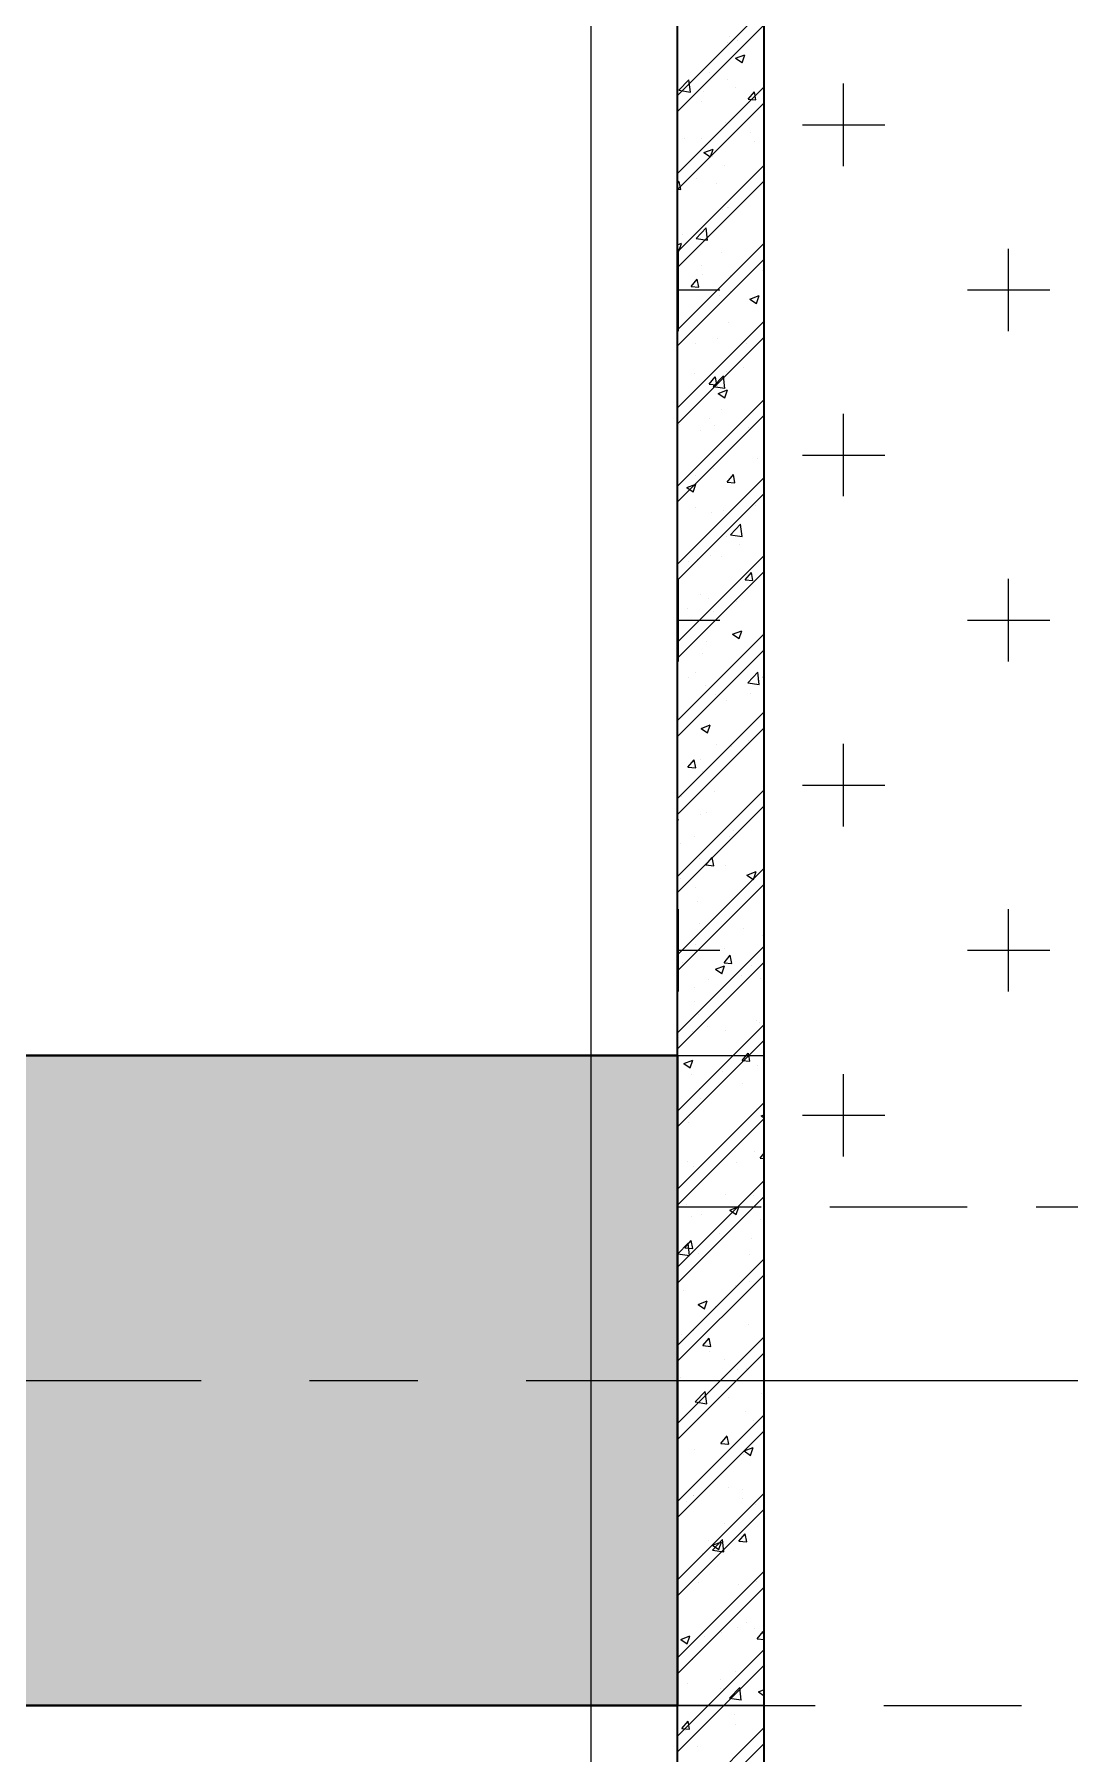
# Model space of a CAD drawing. Header units: millimetres. Extents: x 115500 to 206800, y -6300 to 53700.
# Drawn here: x 130815 to 133205, y 18339 to 22307 of the extents above; entities that cross this region are included whole.
import ezdxf

# ---------------------------------------------------------------- set-up
doc = ezdxf.new("R2010")
doc.units = ezdxf.units.MM
for name, pattern in [('HIDDEN2', [4.7625, 3.175, -1.5875]), ('HT_5F_Col$0$HIDDEN2', [4.7625, 3.175, -1.5875]), ('HT_Grid$0$CENTER2', [1.125, 0.75, -0.125, 0.125, -0.125])]:
    doc.linetypes.add(name, pattern=pattern)
doc.layers.get('0').update_dxf_attribs({"lineweight": 20})
for name, color, linetype, lineweight in [('HT_5F_Col$0$NDC_S-COLUMN', 4, 'Continuous', 40), ('HT_5F_Col$0$NDC_S_HATCH COLUMN AND WALL', 251, 'Continuous', 13), ('HT_5F_Col$0$NDC_S_HIDDEN', 8, 'HT_5F_Col$0$HIDDEN2', 13), ('HT_Grid$0$NDC_S_AXIS', 5, 'HT_Grid$0$CENTER2', 13), ('NDC_S_BEAM', 3, 'HIDDEN2', 20), ('NDC_S_HATCH MATERIAL', 8, 'Continuous', 13), ('NDC_S_SLAB', 2, 'Continuous', 20), ('NDC_S_WALL', 6, 'Continuous', 35)]:
    doc.layers.add(name, color=color, linetype=linetype, lineweight=lineweight)

# ---------------------------------------------------------------- blocks, each defined once
blk = doc.blocks.new('HT_5F_Col$0$cot')
at = {"layer": 'HT_5F_Col$0$NDC_S_HATCH COLUMN AND WALL', "ltscale": 0.005}
h = blk.add_hatch(color=256, dxfattribs=at)
h.dxf.hatch_style = 1
h.paths.add_polyline_path([(-0.5, 0.5), (0.5, 0.5), (0.5, -0.5), (-0.5, -0.5)])
at = {"layer": 'HT_5F_Col$0$NDC_S-COLUMN', "ltscale": 0.005}
blk.add_lwpolyline([(-0.5, 0.5), (0.5, 0.5), (0.5, -0.5), (-0.5, -0.5)], close=True, dxfattribs=at)

msp = doc.modelspace()

# ---------------------------------------------------------------- linework, layer by layer
at = {"layer": 'HT_5F_Col$0$NDC_S_HIDDEN', "ltscale": 100}
for p, q in [((132300, 19950), (132500, 19950)), ((132300, 18450), (132300, 19950)), ((132500, 19950), (132500, 18450)), ((132500, 18450), (132300, 18450))]:
    msp.add_line(p, q, dxfattribs=at)
at = {"layer": 'HT_Grid$0$NDC_S_AXIS', "ltscale": 2000}
msp.add_line((120700, 19200), (201600, 19200), dxfattribs=at)
at = {"layer": 'NDC_S_BEAM', "ltscale": 100}
for p, q in [((135350, 19600), (132300, 19600)), ((132300, 18450), (135350, 18450))]:
    msp.add_line(p, q, dxfattribs=at)
at = {"layer": 'NDC_S_HATCH MATERIAL', "linetype": 'Continuous', "ltscale": 100}
for p, q in [((132300, 22166), (132500, 22366)), ((132300, 22129.2), (132500, 22329.2)), ((132418.6, 22303), (132418.6, 22303)), ((132415.7, 22288.1), (132415.7, 22288.1)), ((132438, 22292.8), (132438, 22292.8)), ((132433.8, 22251.8), (132454.8, 22259.8)), ((132433.8, 22251.8), (132448.7, 22241.7)), ((132448.7, 22241.6), (132454.8, 22259.7)), ((132300, 21985.7), (132500, 22185.7)), ((132302.7, 22177.9), (132326, 22202.2)), ((132329.4, 22173.7), (132326, 22202.2)), ((132374.6, 22219.4), (132374.6, 22219.4)), ((132415, 22203.2), (132415, 22203.2)), ((132434.2, 22184.4), (132434.2, 22184.4)), ((132683.2, 22002.8), (132683.2, 22193.2)), ((132300, 21948.9), (132500, 22148.9)), ((132302.7, 22177.9), (132329.3, 22173.8)), ((132355.3, 22153.1), (132355.3, 22153.1)), ((132359.1, 22174.5), (132359.1, 22174.5)), ((132462.8, 22157.4), (132477.2, 22174.7)), ((132462.8, 22157.4), (132480.7, 22155.9)), ((132480.7, 22155.8), (132477.3, 22174.6)), ((132411.3, 22103.3), (132411.3, 22103.3)), ((132316.2, 22066.1), (132316.2, 22066.1)), ((132355.2, 22066), (132355.2, 22066)), ((132468.9, 22081), (132468.9, 22081)), ((132588, 22098), (132778.5, 22098)), ((132360.8, 22034.2), (132381.8, 22042.3)), ((132360.8, 22034.2), (132375.7, 22024.2)), ((132375.7, 22024.1), (132381.8, 22042.2)), ((132379.4, 22025.8), (132379.4, 22025.8)), ((132476.3, 22059.4), (132476.3, 22059.4)), ((132300, 21805.4), (132500, 22005.4)), ((132407.7, 22003.4), (132407.7, 22003.4)), ((132300, 21768.6), (132500, 21968.6)), ((132300, 21963.4), (132303.7, 21967.8)), ((132300, 21949.6), (132307.2, 21949)), ((132307.2, 21948.9), (132303.7, 21967.7)), ((132342.9, 21974.1), (132342.9, 21974.1)), ((132389.9, 21962.7), (132389.9, 21962.7)), ((132414.8, 21908.2), (132414.8, 21908.2)), ((132416.7, 21906.9), (132416.7, 21906.9)), ((132404, 21903.5), (132404, 21903.5)), ((132300, 21625), (132500, 21825)), ((132311, 21844.3), (132311, 21844.3)), ((132342.4, 21836), (132365.8, 21860.4)), ((132342.4, 21836), (132369.1, 21831.9)), ((132369.1, 21831.8), (132365.8, 21860.3)), ((132300, 21821.4), (132308.8, 21824.7)), ((132300, 21808.4), (132302.7, 21806.6)), ((132300, 21588.3), (132500, 21788.3)), ((132302.2, 21621.8), (132302.2, 21812.2)), ((132302.7, 21806.5), (132308.8, 21824.6)), ((132400.4, 21803.7), (132400.4, 21803.7)), ((133064.2, 21621.8), (133064.2, 21812.2)), ((132354.4, 21773.2), (132354.4, 21773.2)), ((132358.2, 21753.6), (132358.2, 21753.6)), ((132421.6, 21751), (132421.6, 21751)), ((132496.7, 21760.9), (132496.7, 21760.9)), ((132300, 21717), (132397.5, 21717)), ((132330.9, 21724.9), (132345.3, 21742.2)), ((132330.9, 21724.9), (132348.8, 21723.4)), ((132348.8, 21723.3), (132345.3, 21742.1)), ((132421.5, 21713.3), (132421.5, 21713.3)), ((132969, 21717), (133159.5, 21717)), ((132396.7, 21703.8), (132396.7, 21703.8)), ((132466.9, 21695.9), (132487.9, 21704)), ((132466.9, 21695.9), (132481.8, 21685.8)), ((132481.8, 21685.7), (132487.9, 21703.9)), ((132300, 21444.7), (132500, 21644.7)), ((132342.6, 21632.6), (132342.6, 21632.6)), ((132417.7, 21642.5), (132417.7, 21642.5)), ((132300, 21408), (132500, 21608)), ((132342, 21594.2), (132342, 21594.2)), ((132393.1, 21603.9), (132393.1, 21603.9)), ((132458.7, 21594.3), (132458.7, 21594.3)), ((132338.8, 21524.2), (132338.8, 21524.2)), ((132372.5, 21499.3), (132386.9, 21516.5)), ((132382.2, 21494.1), (132405.6, 21518.5)), ((132390.4, 21497.6), (132387, 21516.4)), ((132408.9, 21489.9), (132405.6, 21518.4)), ((132413.9, 21528.3), (132413.9, 21528.3)), ((132452.4, 21539.2), (132452.4, 21539.2)), ((132372.5, 21499.3), (132390.4, 21497.7)), ((132382.2, 21494.1), (132408.9, 21490)), ((132389.4, 21504.1), (132389.4, 21504.1)), ((132393.9, 21478.4), (132414.9, 21486.4)), ((132393.9, 21478.4), (132408.8, 21468.3)), ((132408.8, 21468.2), (132414.9, 21486.3)), ((132300, 21264.4), (132500, 21464.4)), ((132400.3, 21441), (132400.3, 21441)), ((132683.2, 21240.8), (132683.2, 21431.2)), ((132300, 21227.7), (132500, 21427.7)), ((132303.4, 21407.5), (132303.4, 21407.5)), ((132353.5, 21393.3), (132353.5, 21393.3)), ((132373.5, 21420.8), (132373.5, 21420.8)), ((132385.8, 21404.2), (132385.8, 21404.2)), ((132463.5, 21400.7), (132463.5, 21400.7)), ((132484.1, 21327.5), (132484.1, 21327.5)), ((132588, 21336), (132778.5, 21336)), ((132300, 21084.1), (132500, 21284.1)), ((132340.6, 21288.5), (132340.6, 21288.5)), ((132382.1, 21304.3), (132382.1, 21304.3)), ((132414.1, 21273.6), (132428.6, 21290.9)), ((132414.1, 21273.6), (132432, 21272)), ((132432.1, 21271.9), (132428.6, 21290.8)), ((132300, 21047.4), (132500, 21247.4)), ((132320.9, 21260.8), (132341.9, 21268.9)), ((132320.9, 21260.8), (132335.8, 21250.7)), ((132335.8, 21250.6), (132341.9, 21268.8)), ((132341.1, 21214.3), (132341.1, 21214.3)), ((132378.5, 21204.5), (132378.5, 21204.5)), ((132405.1, 21209.1), (132405.1, 21209.1)), ((132480.2, 21219), (132480.2, 21219)), ((132422, 21152.2), (132445.3, 21176.6)), ((132422, 21152.2), (132448.7, 21148.1)), ((132448.7, 21148), (132445.4, 21176.5)), ((132413, 21148.4), (132413, 21148.4)), ((132442.3, 21128.5), (132442.3, 21128.5)), ((132499.9, 21140), (132500, 21140)), ((132499.9, 21140), (132500, 21140)), ((132300, 20903.8), (132500, 21103.8)), ((132326.2, 21090.8), (132326.2, 21090.8)), ((132345.4, 21094.9), (132345.4, 21094.9)), ((132374.8, 21104.6), (132374.8, 21104.6)), ((132401.3, 21100.7), (132401.3, 21100.7)), ((132300, 20867), (132500, 21067)), ((132302.2, 20859.8), (132302.2, 21050.2)), ((132455.7, 21048), (132470.2, 21065.2)), ((132455.7, 21048), (132473.7, 21046.4)), ((132473.7, 21046.3), (132470.2, 21065.1)), ((133064.2, 20859.8), (133064.2, 21050.2)), ((132352.6, 21013.4), (132352.6, 21013.4)), ((132371.2, 21004.7), (132371.2, 21004.7)), ((132436, 20997.3), (132436, 20997.3)), ((132300, 20955), (132397.5, 20955)), ((132322.4, 20982.4), (132322.4, 20982.4)), ((132382.6, 20976), (132382.6, 20976)), ((132969, 20955), (133159.5, 20955)), ((132300, 20723.5), (132500, 20923.5)), ((132426.9, 20922.5), (132448, 20930.5)), ((132426.9, 20922.5), (132441.9, 20912.4)), ((132441.9, 20912.3), (132448, 20930.4)), ((132300, 20686.7), (132500, 20886.7)), ((132357.1, 20879), (132357.1, 20879)), ((132367.5, 20904.9), (132367.5, 20904.9)), ((132300.1, 20839.5), (132300, 20840.1)), ((132300, 20839.6), (132300.1, 20839.6)), ((132340.3, 20834.4), (132340.3, 20834.4)), ((132461.8, 20810.3), (132485.1, 20834.7)), ((132488.4, 20806.1), (132485.1, 20834.6)), ((132324.2, 20822.7), (132324.2, 20822.7)), ((132363.9, 20805), (132363.9, 20805)), ((132461.8, 20810.3), (132488.4, 20806.2)), ((132484.4, 20815.9), (132484.4, 20815.9)), ((132497.4, 20822.3), (132500, 20825.5)), ((132497.4, 20822.3), (132500, 20822.1)), ((132387.5, 20782.4), (132387.5, 20782.4)), ((132412.1, 20768.5), (132412.1, 20768.5)), ((132467.6, 20785.6), (132467.6, 20785.6)), ((132300, 20543.2), (132500, 20743.2)), ((132300, 20506.4), (132500, 20706.4)), ((132354, 20704.9), (132375, 20713)), ((132354, 20704.9), (132368.9, 20694.9)), ((132360.2, 20705.1), (132360.2, 20705.1)), ((132368.9, 20694.8), (132375, 20712.9)), ((132463.8, 20677.2), (132463.8, 20677.2)), ((132388.7, 20667.3), (132388.7, 20667.3)), ((132424.7, 20663.4), (132424.7, 20663.4)), ((132683.2, 20478.8), (132683.2, 20669.2)), ((132323.8, 20615.5), (132338.3, 20632.7)), ((132323.8, 20615.5), (132341.7, 20613.9)), ((132341.8, 20613.8), (132338.3, 20632.6)), ((132351.8, 20633.5), (132351.8, 20633.5)), ((132356.6, 20605.3), (132356.6, 20605.3)), ((132300, 20362.9), (132500, 20562.9)), ((132384.9, 20558.9), (132384.9, 20558.9)), ((132498.5, 20573.8), (132498.5, 20573.8)), ((132588, 20574), (132778.5, 20574)), ((132300, 20326.1), (132500, 20526.1)), ((132309.8, 20549), (132309.8, 20549)), ((132300, 20494.7), (132302, 20495.4)), ((132300, 20489.4), (132302, 20495.3)), ((132353, 20505.4), (132353, 20505.4)), ((132366.2, 20510.1), (132366.2, 20510.1)), ((132306, 20440.5), (132306, 20440.5)), ((132339.4, 20454.5), (132339.4, 20454.5)), ((132419.6, 20455.5), (132419.6, 20455.5)), ((132429.5, 20469.8), (132429.5, 20469.8)), ((132349.3, 20405.5), (132349.3, 20405.5)), ((132365.4, 20389.8), (132379.9, 20407)), ((132383.4, 20388.1), (132379.9, 20406.9)), ((132300, 20182.5), (132500, 20382.5)), ((132306.6, 20357.6), (132306.6, 20357.6)), ((132365.4, 20389.8), (132383.4, 20388.2)), ((132411.3, 20388.6), (132411.3, 20388.6)), ((132460, 20366.6), (132481, 20374.7)), ((132460, 20366.6), (132475, 20356.5)), ((132475, 20356.4), (132481.1, 20374.6)), ((132300, 20145.8), (132500, 20345.8)), ((132340.7, 20337.2), (132340.7, 20337.2)), ((132466.7, 20350.9), (132466.7, 20350.9)), ((132499.7, 20326.8), (132499.7, 20326.8)), ((132302.2, 20097.8), (132302.2, 20288.2)), ((132345.7, 20305.7), (132345.7, 20305.7)), ((133064.2, 20097.8), (133064.2, 20288.2)), ((132350.9, 20253.6), (132350.9, 20253.6)), ((132451.2, 20243.8), (132451.2, 20243.8)), ((132300, 20002.2), (132500, 20202.2)), ((132342, 20205.8), (132342, 20205.8)), ((132496, 20226.9), (132496, 20226.9)), ((132300, 20193), (132397.5, 20193)), ((132300, 19965.5), (132500, 20165.5)), ((132311.4, 20164), (132311.4, 20164)), ((132407.1, 20164.2), (132421.5, 20181.4)), ((132407.1, 20164.2), (132425, 20162.6)), ((132408.3, 20197.6), (132408.3, 20197.6)), ((132425, 20162.5), (132421.5, 20181.3)), ((132969, 20193), (133159.5, 20193)), ((132372.3, 20125.5), (132372.3, 20125.5)), ((132387, 20149.1), (132408, 20157.1)), ((132387, 20149.1), (132402, 20139)), ((132402, 20138.9), (132408.1, 20157)), ((132447.4, 20135.4), (132447.4, 20135.4)), ((132471.5, 20157.3), (132471.5, 20157.3)), ((132492.4, 20127), (132492.4, 20127)), ((132338.4, 20105.9), (132338.4, 20105.9)), ((132338.5, 20074.6), (132338.5, 20074.6)), ((132348.6, 20045.1), (132348.6, 20045.1)), ((132300, 19821.9), (132500, 20021.9)), ((132334.7, 20006.1), (132334.7, 20006.1)), ((132368.5, 20017), (132368.5, 20017)), ((132410.4, 20008.8), (132410.4, 20008.8)), ((132482.1, 20032), (132482.1, 20032)), ((132488.7, 20027.2), (132488.7, 20027.2)), ((132300, 19785.2), (132500, 19985.2)), ((132314, 19931.5), (132335, 19939.6)), ((132314, 19931.5), (132329, 19921.4)), ((132329, 19921.3), (132335.1, 19939.5)), ((132448.7, 19938.5), (132463.1, 19955.7)), ((132448.7, 19938.5), (132466.6, 19936.9)), ((132466.6, 19936.8), (132463.2, 19955.6)), ((132485.1, 19927.3), (132485.1, 19927.3)), ((132331.1, 19906.2), (132331.1, 19906.2)), ((132403.2, 19913.7), (132403.2, 19913.7)), ((132450.3, 19885), (132450.3, 19885)), ((132683.2, 19716.8), (132683.2, 19907.2)), ((132300, 19641.6), (132500, 19841.6)), ((132350, 19873.7), (132350, 19873.7)), ((132353.4, 19851.5), (132353.4, 19851.5)), ((132300, 19604.9), (132500, 19804.9)), ((132327.4, 19806.3), (132327.4, 19806.3)), ((132481.4, 19827.4), (132481.4, 19827.4)), ((132493.1, 19810.7), (132500, 19813.4)), ((132493.1, 19810.7), (132500, 19806.1)), ((132588, 19812), (132778.5, 19812)), ((132324.3, 19795.4), (132324.3, 19795.4)), ((132390.6, 19732.5), (132390.6, 19732.5)), ((132477.8, 19727.6), (132477.8, 19727.6)), ((132490.3, 19712.8), (132500, 19724.4)), ((132323.8, 19706.4), (132323.8, 19706.4)), ((132337.6, 19694.7), (132337.6, 19694.7)), ((132434.8, 19702), (132434.8, 19702)), ((132490.3, 19712.8), (132500, 19712)), ((132300, 19461.3), (132500, 19661.3)), ((132300, 19424.5), (132500, 19624.5)), ((132320.1, 19606.6), (132320.1, 19606.6)), ((132409.5, 19628.9), (132409.5, 19628.9)), ((132474.2, 19627.7), (132474.2, 19627.7)), ((132332.2, 19579.2), (132332.2, 19579.2)), ((132355.9, 19583.7), (132355.9, 19583.7)), ((132420.1, 19593.2), (132441.1, 19601.2)), ((132420.1, 19593.2), (132435, 19583.1)), ((132431, 19593.5), (132431, 19593.5)), ((132435.1, 19583), (132441.1, 19601.1)), ((132492.4, 19572.4), (132492.4, 19572.4)), ((132395.5, 19538.9), (132395.5, 19538.9)), ((132470.5, 19527.8), (132470.5, 19527.8)), ((132300.7, 19492.4), (132324, 19516.8)), ((132300.7, 19492.4), (132327.4, 19488.3)), ((132316.5, 19506.7), (132316.5, 19506.7)), ((132316.8, 19506), (132331.2, 19523.2)), ((132316.8, 19506), (132334.7, 19504.4)), ((132327.4, 19488.2), (132324.1, 19516.7)), ((132334.7, 19504.3), (132331.2, 19523.1)), ((132349.1, 19493.9), (132349.1, 19493.9)), ((132465.7, 19490.2), (132465.7, 19490.2)), ((132300, 19281), (132500, 19481)), ((132300, 19244.2), (132500, 19444.2)), ((132352.1, 19475.2), (132352.1, 19475.2)), ((132312.8, 19406.8), (132312.8, 19406.8)), ((132432.7, 19420), (132432.7, 19420)), ((132466.9, 19428), (132466.9, 19428)), ((132347.1, 19375.6), (132368.1, 19383.7)), ((132347.1, 19375.6), (132362, 19365.6)), ((132362.1, 19365.5), (132368.1, 19383.6)), ((132386.8, 19371.9), (132386.8, 19371.9)), ((132463.2, 19328.1), (132463.2, 19328.1)), ((132300, 19100.7), (132500, 19300.7)), ((132309.2, 19307), (132309.2, 19307)), ((132336.7, 19314.9), (132336.7, 19314.9)), ((132358.4, 19280.4), (132372.8, 19297.6)), ((132376.3, 19278.7), (132372.9, 19297.5)), ((132300, 19063.9), (132500, 19263.9)), ((132307.9, 19253.5), (132307.9, 19253.5)), ((132358.4, 19280.4), (132376.3, 19278.8)), ((132374.3, 19266.7), (132374.3, 19266.7)), ((132408.6, 19249), (132408.6, 19249)), ((132497.3, 19278.5), (132497.3, 19278.5)), ((132305.5, 19207.1), (132305.5, 19207.1)), ((132437.5, 19226.4), (132437.5, 19226.4)), ((132459.6, 19228.2), (132459.6, 19228.2)), ((132340.5, 19150.5), (132363.8, 19174.9)), ((132367.1, 19146.3), (132363.8, 19174.8)), ((132493.5, 19170), (132493.5, 19170)), ((132340.5, 19150.5), (132367.1, 19146.4)), ((132418.4, 19160.1), (132418.4, 19160.1)), ((132455.9, 19128.4), (132455.9, 19128.4)), ((132300, 18920.4), (132500, 19120.4)), ((132301.9, 19107.2), (132301.9, 19107.2)), ((132314.6, 19114.2), (132314.6, 19114.2)), ((132348.2, 19114), (132348.2, 19114)), ((132474.7, 19107.4), (132474.7, 19107.4)), ((132300, 18883.6), (132500, 19083.6)), ((132400, 19054.7), (132414.5, 19071.9)), ((132400, 19054.7), (132417.9, 19053.1)), ((132418, 19053), (132414.5, 19071.8)), ((132414.6, 19051.7), (132414.6, 19051.7)), ((132339.5, 19041.8), (132339.5, 19041.8)), ((132452.3, 19028.5), (132452.3, 19028.5)), ((132453.2, 19037.3), (132474.2, 19045.4)), ((132453.2, 19037.3), (132468.1, 19027.2)), ((132468.1, 19027.1), (132474.2, 19045.3)), ((132300, 18740), (132500, 18940)), ((132335.7, 18933.4), (132335.7, 18933.4)), ((132335.8, 18935), (132335.8, 18935)), ((132416.3, 18954.1), (132416.3, 18954.1)), ((132448.6, 18928.6), (132448.6, 18928.6)), ((132449.3, 18948.3), (132449.3, 18948.3)), ((132300, 18703.3), (132500, 18903.3)), ((132319.4, 18920.6), (132319.4, 18920.6)), ((132479.6, 18913.8), (132479.6, 18913.8)), ((132407.7, 18869.1), (132407.7, 18869.1)), ((132370.4, 18830), (132370.4, 18830)), ((132380.2, 18808.6), (132403.6, 18833)), ((132380.2, 18819.8), (132401.2, 18827.8)), ((132380.2, 18819.8), (132395.1, 18809.7)), ((132395.1, 18809.6), (132401.2, 18827.7)), ((132406.9, 18804.4), (132403.6, 18832.9)), ((132441.6, 18829), (132456.1, 18846.3)), ((132441.6, 18829), (132459.6, 18827.5)), ((132445, 18828.8), (132445, 18828.8)), ((132459.6, 18827.4), (132456.1, 18846.2)), ((132356.6, 18801.6), (132356.6, 18801.6)), ((132380.2, 18808.6), (132406.9, 18804.5)), ((132300, 18559.7), (132500, 18759.7)), ((132347.3, 18734.1), (132347.3, 18734.1)), ((132480.9, 18736.6), (132480.9, 18736.6)), ((132300, 18523), (132500, 18723)), ((132441.3, 18728.9), (132441.3, 18728.9)), ((132402, 18618.3), (132402, 18618.3)), ((132437.7, 18629), (132437.7, 18629)), ((132458.3, 18641.5), (132458.3, 18641.5)), ((132477.1, 18628.2), (132477.1, 18628.2)), ((132483.3, 18603.4), (132497.7, 18620.6)), ((132500, 18608.2), (132497.7, 18620.5)), ((132300, 18379.4), (132500, 18579.4)), ((132307.2, 18602.2), (132328.2, 18610.3)), ((132307.2, 18602.2), (132322.1, 18592.1)), ((132322.1, 18592), (132328.2, 18610.2)), ((132361.5, 18608), (132361.5, 18608)), ((132483.3, 18603.4), (132500, 18601.9)), ((132300, 18342.7), (132500, 18542.7)), ((132334.9, 18555.1), (132334.9, 18555.1)), ((132323.1, 18500), (132323.1, 18500)), ((132398.2, 18509.9), (132398.2, 18509.9)), ((132434, 18529.2), (132434, 18529.2)), ((132398.7, 18489.1), (132398.7, 18489.1)), ((132406.8, 18489.2), (132406.8, 18489.2)), ((132420, 18466.7), (132443.4, 18491.1)), ((132420, 18466.7), (132446.7, 18462.6)), ((132446.7, 18462.5), (132443.4, 18491)), ((132486.3, 18481.4), (132500, 18486.7)), ((132486.3, 18481.4), (132500, 18472.2)), ((132309.7, 18396.5), (132324.2, 18413.8)), ((132327.6, 18394.9), (132324.2, 18413.7)), ((132430.4, 18429.3), (132430.4, 18429.3)), ((132300, 18199.1), (132500, 18399.1)), ((132309.7, 18396.5), (132327.6, 18395)), ((132319.2, 18391.6), (132319.2, 18391.6)), ((132432.9, 18406.5), (132432.9, 18406.5)), ((132300, 18162.4), (132500, 18362.4)), ((132346.4, 18354.2), (132346.4, 18354.2))]:
    msp.add_line(p, q, dxfattribs=at)
at = {"layer": 'NDC_S_SLAB', "ltscale": 10}
msp.add_line((132100, 17100.4), (132100, 37900.4), dxfattribs=at)
at = {"layer": 'NDC_S_WALL', "ltscale": 100}
for p, q in [((132300, 17300.4), (132300, 37700.4)), ((132500, 17500.4), (132500, 37500.4))]:
    msp.add_line(p, q, dxfattribs=at)

# ---------------------------------------------------------------- block references
at = {"xscale": 2000, "yscale": 1500}
msp.add_blockref('HT_5F_Col$0$cot', (131300, 19200), dxfattribs=at)

doc.saveas('drawing.dxf')
